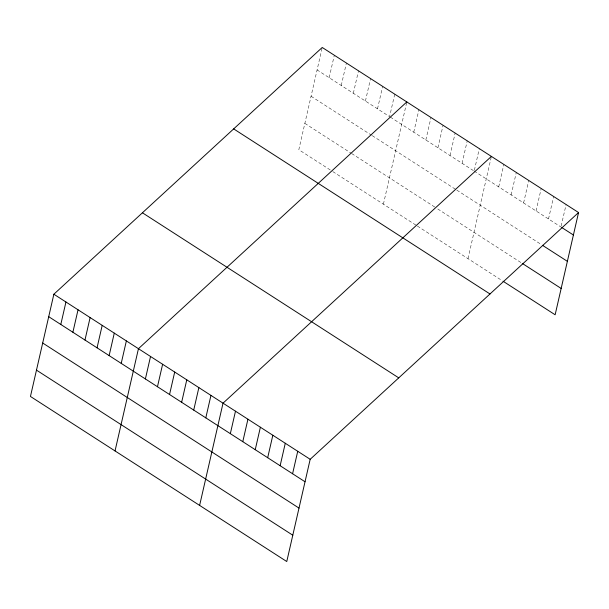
<?xml version="1.0" encoding="UTF-8"?>
<svg xmlns="http://www.w3.org/2000/svg" width="609" height="609" viewBox="0 0 609 609"><rect width="100%" height="100%" fill="white"/><g stroke="black" fill="none" stroke-linecap="round" stroke-linejoin="round"><path stroke-width="0.46" stroke-dasharray="3.04 2.28" d="M322.032 48.362L298.821 149.7L332.05 171.106M329.172 77.708L334.318 55.244M341.253 85.496L346.399 63.031M353.342 93.276L358.488 70.811M365.423 101.056L370.569 78.591M377.504 108.844L382.65 86.379M394.739 94.159L389.593 116.623L317.091 69.928M383.404 204.175L406.614 102.837M413.755 132.183L418.901 109.719M425.843 139.971L430.982 117.507M437.924 147.751L443.07 125.287M450.005 155.531L455.151 133.067M462.094 163.319L467.232 140.854M474.381 170.2L479.321 148.634M467.986 258.65L491.197 157.312M498.71 186.894L503.849 164.43M511.157 194.918L516.303 172.454M523.603 202.934L528.749 180.47M536.057 210.95L541.203 188.486M548.503 218.974L553.65 196.509M561.163 226.091L566.104 204.525M390.346 117.111L473.421 170.611M474.175 171.099L560.958 226.99M311.062 96.252L371.475 135.168M372.236 135.655L456.065 189.643M456.819 190.13L541.698 244.795M304.85 123.376L350.913 153.049M351.675 153.529L436.257 208.004M437.764 208.978L521.479 262.898M332.803 171.586L416.632 225.581M417.386 226.061L502.227 280.703"/><path stroke-width="0.91" d="M53.866 294.223L30.45 396.459L286.763 561.536L310.179 459.3L578.55 212.541L322.237 47.464L53.866 294.223L310.179 459.3M60.801 324.468L65.947 302.003M72.89 332.248L78.036 309.783M84.971 340.035L90.117 317.571M97.052 347.815L102.198 325.351M109.14 355.595L114.279 333.131M121.221 363.383L126.367 340.918M115.032 450.934L138.449 348.698L406.82 101.939M145.391 378.943L150.53 356.478M157.472 386.723L162.618 364.258M169.553 394.51L174.699 372.046M181.642 402.29L186.78 379.826M193.723 410.07L198.869 387.606M205.804 417.858L210.95 395.393M199.615 505.409L223.031 403.173L491.402 156.414M230.339 433.654L235.485 411.189M242.785 441.67L247.932 419.205M255.24 449.693L260.386 427.229M267.686 457.709L272.832 435.245M280.14 465.725L285.278 443.261M292.586 473.741L297.732 451.284M578.55 212.541L555.134 314.777L503.004 281.206M561.734 227.492L573.404 235.005M542.474 245.298L567.375 261.33M522.256 263.4L561.163 288.453M233.673 128.895L489.986 293.972M142.43 212.792L398.743 377.869M48.72 316.688L305.033 481.765M42.691 343.012L299.004 508.089M36.479 370.135L292.792 535.212"/></g></svg>
